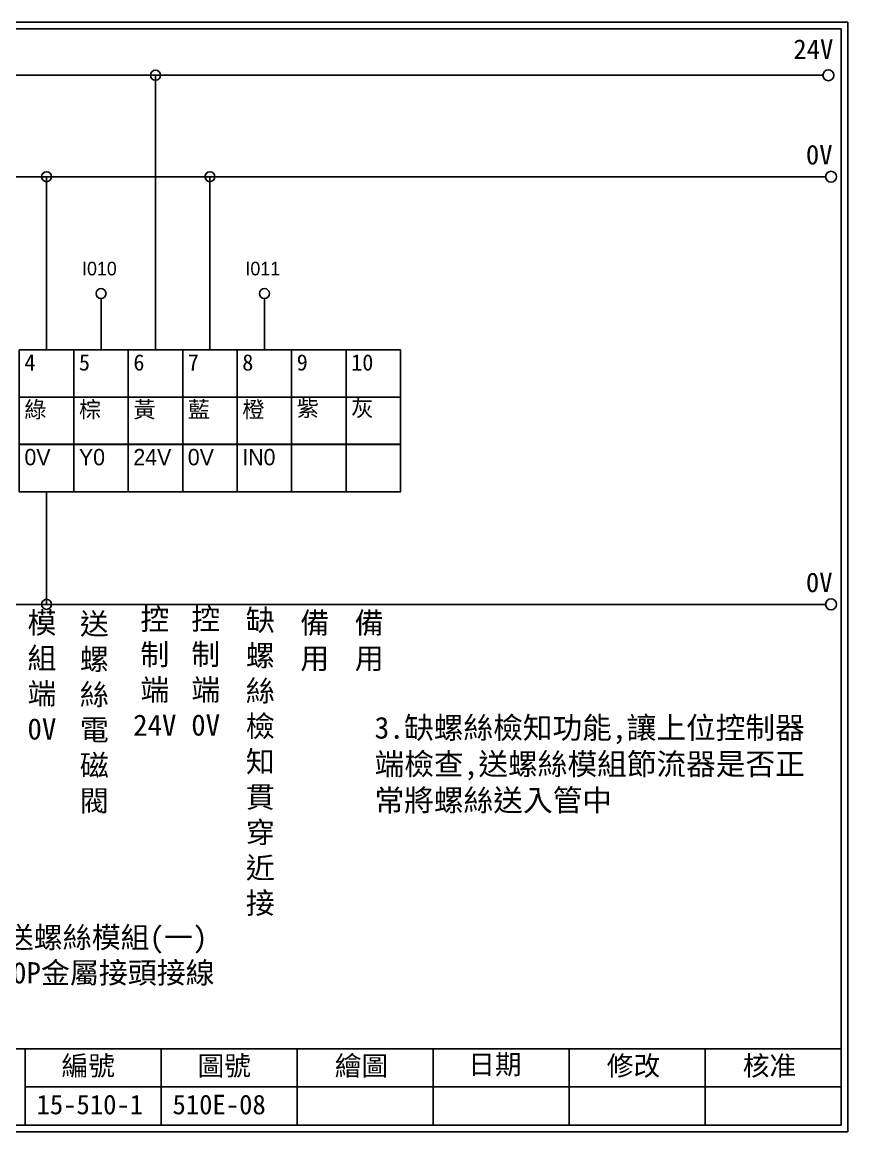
# Model space of a CAD drawing. Extents: x 627 to 914, y 3 to 207.
# Drawn here: x 762.4 to 914.2, y 3 to 207 of the extents above; entities that cross this region are included whole.
import ezdxf

# ---------------------------------------------------------------- set-up
doc = ezdxf.new("R2010")
doc.units = 0
doc.layers.get('0').update_dxf_attribs({"linetype": 'CONTINUOUS'})
doc.layers.add('圖框層', color=7, linetype='CONTINUOUS')
doc.layers.add('標尺寸層', color=3, linetype='CONTINUOUS')
doc.styles.add('CNS', font='romanc.shx', dxfattribs={"bigfont": 'chineset.shx'})
doc.styles.add('STSL', font='kaiu.ttf')

msp = doc.modelspace()

# ---------------------------------------------------------------- linework, layer by layer
msp.add_line((766.91, 146.73), (766.91, 178.57))
for points in [[(761.9, 146.73), (771.91, 146.73), (771.91, 138.07), (761.9, 138.07)], [(771.91, 146.73), (781.92, 146.73), (781.92, 138.07), (771.91, 138.07)], [(781.92, 146.73), (791.93, 146.73), (791.93, 138.07), (781.92, 138.07)], [(791.93, 146.73), (801.94, 146.73), (801.94, 138.07), (791.93, 138.07)], [(801.94, 146.73), (811.95, 146.73), (811.95, 138.07), (801.94, 138.07)], [(811.95, 146.73), (821.96, 146.73), (821.96, 138.07), (811.95, 138.07)], [(821.96, 146.73), (831.97, 146.73), (831.97, 138.07), (821.96, 138.07)], [(761.9, 138.07), (771.91, 138.07), (771.91, 129.4), (761.9, 129.4)], [(771.91, 138.07), (781.92, 138.07), (781.92, 129.4), (771.91, 129.4)], [(781.92, 138.07), (791.93, 138.07), (791.93, 129.4), (781.92, 129.4)], [(791.93, 138.07), (801.94, 138.07), (801.94, 129.4), (791.93, 129.4)], [(801.94, 138.07), (811.95, 138.07), (811.95, 129.4), (801.94, 129.4)], [(811.95, 138.07), (821.96, 138.07), (821.96, 129.4), (811.95, 129.4)], [(821.96, 138.07), (831.97, 138.07), (831.97, 129.4), (821.96, 129.4)], [(761.9, 129.32), (771.91, 129.32), (771.91, 120.66), (761.9, 120.66)], [(771.91, 129.32), (781.92, 129.32), (781.92, 120.66), (771.91, 120.66)], [(781.92, 129.32), (791.93, 129.32), (791.93, 120.66), (781.92, 120.66)], [(791.93, 129.32), (801.94, 129.32), (801.94, 120.66), (791.93, 120.66)], [(801.94, 129.32), (811.95, 129.32), (811.95, 120.66), (801.94, 120.66)], [(811.95, 129.32), (821.96, 129.32), (821.96, 120.66), (811.95, 120.66)], [(821.96, 129.32), (831.97, 129.32), (831.97, 120.66), (821.96, 120.66)]]:
    msp.add_lwpolyline(points, close=True)
for centre in [(910.63, 197.22), (911.12, 178.57), (911.12, 99.96)]:
    msp.add_circle(centre, 1)
at = {"layer": '圖框層', "color": 7}
for p, q in [((914.2, 206.97), (627.2, 206.97)), ((914.2, 3), (914.2, 206.97)), ((912.95, 205.72), (628.45, 205.72)), ((912.95, 4.25), (912.95, 205.72)), ((628.45, 18.25), (912.95, 18.25)), ((762.95, 4.25), (762.95, 18.25)), ((787.95, 4.25), (787.95, 18.25)), ((812.95, 4.25), (812.95, 18.25)), ((837.95, 4.25), (837.95, 18.25)), ((862.95, 4.25), (862.95, 18.25)), ((887.95, 4.25), (887.95, 18.25)), ((762.95, 11.25), (912.95, 11.25)), ((628.45, 4.25), (912.95, 4.25)), ((627.2, 3), (914.2, 3))]:
    msp.add_line(p, q, dxfattribs=at)
at = {"layer": '標尺寸層', "color": 7}
for p, q in [((632.04, 197.22), (909.63, 197.22)), ((632.25, 178.57), (910.12, 178.57)), ((632.25, 99.96), (910.12, 99.96))]:
    msp.add_line(p, q, dxfattribs=at)
at = {"layer": '標尺寸層'}
for p, q in [((786.93, 146.73), (786.93, 197.22)), ((796.94, 146.73), (796.94, 178.57)), ((776.92, 146.73), (776.92, 156.16)), ((806.95, 146.73), (806.95, 156.16)), ((766.91, 120.66), (766.91, 99.96))]:
    msp.add_line(p, q, dxfattribs=at)
at = {"layer": '標尺寸層', "color": 7}
for centre in [(786.93, 197.22), (766.91, 178.57), (796.94, 178.57), (776.92, 157.08), (806.95, 157.08), (766.91, 99.96)]:
    msp.add_circle(centre, 0.92, dxfattribs=at)

# ---------------------------------------------------------------- texts
at = {"attachment_point": 1}
for s, insert, char_height, width in [('{\\fPMingLiU|b0|i0|c136|p18;I010}', (773.44, 162.93), 2.5, 7.1851), ('{\\fPMingLiU|b0|i0|c136|p18;I011}', (803.47, 162.93), 2.5, 7.1851), ('4', (762.84, 145.93), 3, 8.2913), ('5', (772.85, 145.93), 3, 8.2913), ('6', (782.86, 145.93), 3, 8.2913), ('7', (792.87, 145.93), 3, 8.2913), ('8', (802.88, 145.93), 3, 8.2913), ('9', (812.89, 145.93), 3, 8.2913), ('10', (822.9, 145.93), 3, 8.2913), ('{\\fPMingLiU|b0|i0|c136|p18;綠}', (762.84, 137.27), 3, 8.2913), ('{\\fPMingLiU|b0|i0|c136|p18;棕}', (772.85, 137.27), 3, 8.2913), ('{\\fPMingLiU|b0|i0|c136|p18;黃}', (782.86, 137.27), 3, 8.2913), ('{\\fPMingLiU|b0|i0|c136|p18;藍}', (792.87, 137.27), 3, 8.2913), ('{\\fPMingLiU|b0|i0|c136|p18;橙}', (802.88, 137.27), 3, 8.2913), ('{\\fPMingLiU|b0|i0|c136|p18;紫}', (812.89, 137.51), 3, 8.2913), ('{\\fPMingLiU|b0|i0|c136|p18;灰}', (822.9, 137.51), 3, 8.2913), ('{\\fPMingLiU|b0|i0|c136|p18;0V}', (762.84, 128.52), 3, 8.2913), ('{\\fPMingLiU|b0|i0|c136|p18;Y0}', (772.85, 128.52), 3, 8.2913), ('{\\fPMingLiU|b0|i0|c136|p18;24V}', (782.86, 128.52), 3, 8.2913), ('{\\fPMingLiU|b0|i0|c136|p18;0V}', (792.87, 128.52), 3, 8.2913), ('{\\fPMingLiU|b0|i0|c136|p18;IN0}', (802.88, 128.52), 3, 8.2913)]:
    msp.add_mtext(s, dxfattribs=dict(at, insert=insert, char_height=char_height, width=width))
at = {"layer": '圖框層', "color": 4, "style": 'STSL'}
for s, p in [('24V', (904.19, 200.22)), ('0V', (906.5, 180.82)), ('0V', (906.5, 102.2)), ('編號', (769.66, 13.34)), ('圖號', (794.66, 13.34)), ('繪圖', (819.89, 13.34)), ('日期', (844.41, 13.59)), ('修改', (869.89, 13.34)), ('核准', (894.89, 13.34)), ('15-510-1', (765.06, 6.22)), ('510E-08', (790.06, 6.22))]:
    msp.add_text(s, height=3.6, dxfattribs=at).set_placement(p)
at = {"layer": '標尺寸層', "color": 7, "char_height": 3.9, "attachment_point": 5, "style": 'CNS'}
for s, insert, width in [('{\\fDFKai-SB|b0|i0|c136|p65;模組端0V}', (766.05, 86.78), 8.6627), ('{\\fDFKai-SB|b0|i0|c136|p65;送螺絲電磁閥}', (775.69, 79.91), 8.6627), ('{\\fDFKai-SB|b0|i0|c136|p65;控制端24V}', (786.8, 87.5), 8.6627), ('{\\fDFKai-SB|b0|i0|c136|p65;控制端0V}', (796.16, 87.5), 8.6627), ('{\\fDFKai-SB|b0|i0|c136|p65;缺螺絲檢知貫穿近接}', (806.2, 70.85), 8.6627), ('{\\fDFKai-SB|b0|i0|c136|p65;備用}', (816.21, 93.07), 8.6627), ('{\\fDFKai-SB|b0|i0|c136|p65;備用}', (826.22, 93.07), 8.6627), ('{\\fDFKai-SB|b0|i0|c136|p65;送螺絲模組(一)\\P10P金屬接頭接線}', (777.85, 35.27), 46.8521)]:
    msp.add_mtext(s, dxfattribs=dict(at, insert=insert, width=width))
at = {"layer": '標尺寸層', "insert": (827.19, 79.28), "char_height": 4, "attachment_point": 1, "style": 'CNS'}
msp.add_mtext_dynamic_manual_height_columns('{\\fMingLiU|b0|i0|c136|p49;\\C0;3.缺螺絲檢知功能,讓上位控制器端檢查,送螺絲模組節流器是否正常將螺絲送入管中}', width=82.8104, gutter_width=32.5, heights=[0], dxfattribs=at)

doc.saveas('drawing.dxf')
